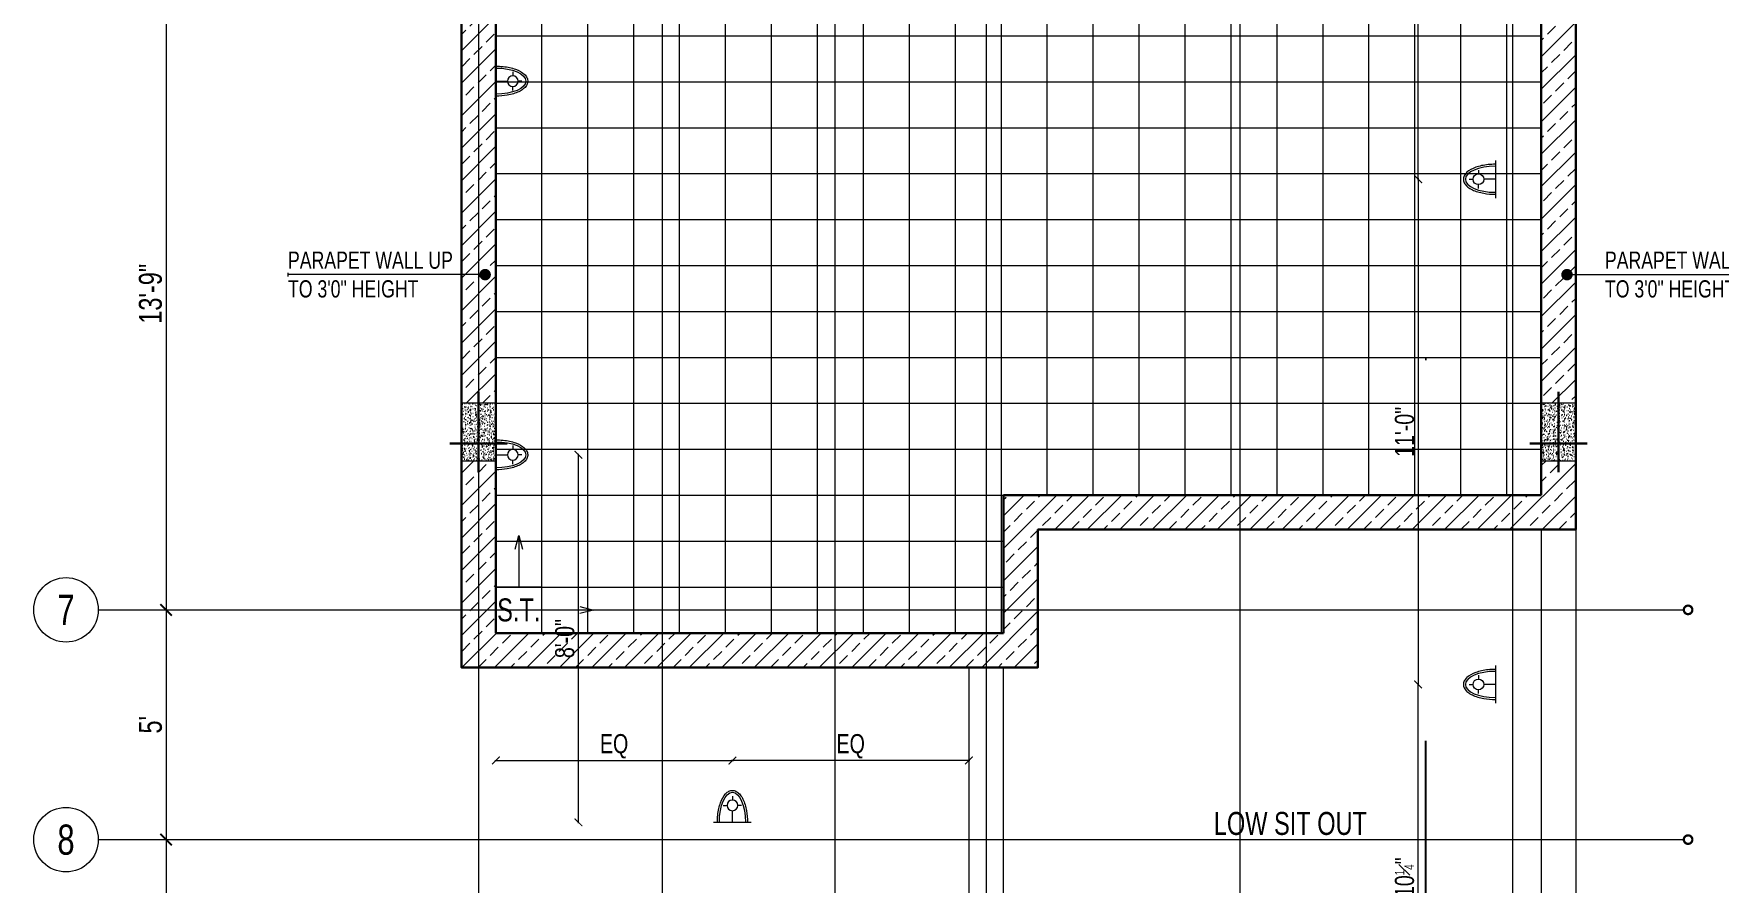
# Model space of a CAD drawing. Header units: inches. Extents: x 3365147 to 3374664, y 1380917 to 1384908.
# Drawn here: x 3371590.1 to 3372030.2, y 1381439.7 to 1381661.7 of the extents above; entities that cross this region are included whole.
import ezdxf
from ezdxf.enums import TextEntityAlignment as Align

# ---------------------------------------------------------------- set-up
doc = ezdxf.new("R2010")
doc.units = ezdxf.units.IN
doc.header["$LTSCALE"] = 18
doc.header["$MEASUREMENT"] = 0
doc.header["$PDSIZE"] = -1
for name, pattern in [('CENTER', [50.79999999999998, 31.75, -6.349999999999998, 6.349999999999998, -6.349999999999998]), ('CONTINOUS', [0]), ('DASHDOT', [1, 0.5, -0.25, 0, -0.25])]:
    doc.linetypes.add(name, pattern=pattern)
for name, color, linetype, lineweight in [('COLUMN-00 _BC', 1, 'Continuous', 20), ('COLUMN-00 CENTER LINE_BC', 5, 'Continuous', 30), ('COLUMN-00 HATCH_BC', 4, 'Continuous', 9), ('COLUMN-GRID LINE DIM__BC', 3, 'Continuous', 15), ('DETAIL-SECTION-00_BC', 2, 'DASHDOT', 25), ('ELECTRICAL-DIM_BC', 20, 'Continuous', 9), ('ELECTRICAL-WALL-POINTS-00_BC', 20, 'Continuous', 20), ('ELECTRICAL-WALL-POINTS-01_BC', 136, 'Continuous', 9), ('ELECTRICAL-WALL-POINTS-02_BC', 21, 'Continuous', 5), ('GRID LINE-00_BC', 9, 'CENTER', 9), ('GRID LINE-TEXT BORDER_BC', 4, 'CONTINOUS', 15), ('GRID LINE-TEXT_BC', 2, 'CONTINOUS', 15), ('INTERIOR-FLOORING TILE-04_BC', 199, 'Continuous', 13), ('TEXT-02 _BC', 3, 'CONTINOUS', 18), ('TEXT-02_ARROW_BC', 4, 'Continuous', 13), ('TILE-START POINT ARROW-01_BC', 4, 'CONTINOUS', 13), ('TILE-START POINT TEXT-01_BC', 2, 'CONTINOUS', 18), ('WALL-00_BC', 7, 'Continuous', 30), ('WALL-06_BC', 9, 'Continuous', 9), ('WALL-PARAPET HATCH_BC', 4, 'Continuous', 5)]:
    doc.layers.add(name, color=color, linetype=linetype, lineweight=lineweight)
doc.styles.add('BC-WALL_DIM', font='swisscl.ttf')
doc.styles.add('DIM_BC', font='swisscl.ttf')
doc.styles.add('WD Room text', font='swisscl.ttf')
doc.dimstyles.new('BC-WALL_DIM-02', dxfattribs={"dimtxt": 4, "dimasz": 2, "dimexe": 4.5, "dimexo": 0, "dimgap": 1, "dimtad": 1, "dimdec": 4, "dimzin": 3, "dimdsep": 46, "dimlunit": 4, "dimtxsty": 'BC-WALL_DIM', "dimblk": 'ARCHTICK', "dimcen": 0.0625, "dimdle": 0.25, "dimse1": 1, "dimse2": 1, "dimclrd": 7, "dimclre": 4, "dimclrt": 256, "dimadec": 0, "dimazin": 0, "dimtfac": 0.5, "dimtdec": 4, "dimtix": 1, "dimtofl": 0, "dimtmove": 2, "dimatfit": 2, "dimfxl": 0, "dimfrac": 1, "dimtolj": 1, "dimtzin": 1, "dimlwd": -1, "dimarcsym": 0})
doc.dimstyles.new('DIM_BC', dxfattribs={"dimtxt": 4, "dimasz": 2, "dimexe": 4.5, "dimexo": 0, "dimgap": 1, "dimtad": 1, "dimdec": 4, "dimzin": 3, "dimdsep": 46, "dimlunit": 4, "dimtxsty": 'DIM_BC', "dimblk": 'ARCHTICK', "dimcen": 0.0625, "dimdle": 0.25, "dimse1": 1, "dimse2": 1, "dimclrd": 7, "dimclre": 4, "dimclrt": 256, "dimadec": 0, "dimazin": 0, "dimtfac": 0.5, "dimtdec": 4, "dimtix": 1, "dimtofl": 0, "dimtmove": 2, "dimatfit": 2, "dimfxl": 0, "dimfrac": 1, "dimtolj": 1, "dimtzin": 1, "dimlwd": -1, "dimarcsym": 0})
doc.dimstyles.new('WALL DIM-02_BC', dxfattribs={"dimtxt": 4, "dimasz": 2, "dimexe": 4.5, "dimexo": 0, "dimgap": 1, "dimtad": 1, "dimdec": 1, "dimzin": 0, "dimdsep": 46, "dimlunit": 4, "dimtxsty": 'BC-WALL_DIM', "dimblk": 'ARCHTICK', "dimcen": 0.0625, "dimdle": 0.25, "dimse1": 1, "dimse2": 1, "dimclrd": 7, "dimclre": 4, "dimclrt": 256, "dimadec": 0, "dimazin": 0, "dimtfac": 0.5, "dimtdec": 1, "dimtix": 1, "dimtofl": 0, "dimtmove": 2, "dimatfit": 2, "dimfxl": 0, "dimfrac": 1, "dimtolj": 1, "dimtzin": 1, "dimlwd": -1, "dimarcsym": 0})
doc.dimstyles.new("Working 10'", dxfattribs={"dimscale": 0.8, "dimtxt": 10, "dimasz": 4.5, "dimexe": 2.5, "dimexo": 3, "dimgap": 1.25, "dimtad": 1, "dimdec": 3, "dimzin": 3, "dimdsep": 46, "dimlunit": 4, "dimtxsty": 'WD Room text', "dimblk": 'ARCHTICK', "dimcen": 0, "dimclrd": 256, "dimclre": 1, "dimadec": 0, "dimazin": 0, "dimtfac": 0.6, "dimtdec": 3, "dimtix": 1, "dimtmove": 2, "dimatfit": 3, "dimfxl": 0, "dimfrac": 1, "dimtolj": 1, "dimtzin": 3, "dimlwd": -1, "dimlwe": -1, "dimarcsym": 0})
pattern_1 = [(45, (0, 0), (-4.242640687119286, 4.242640687119286), []), (45, (4.24264068, 0), (-4.242640687119286, 4.242640687119286), [3, -1.5])]

# ---------------------------------------------------------------- blocks, each defined once
blk = doc.blocks.new('*U633')
at = {"linetype": 'CENTER', "ltscale": 0.1}
blk.add_line((1.110223024625157e-16, 0), (10.51656835569302, 0), dxfattribs=at)
at = {"linetype": 'Continuous', "const_width": 0.015}
blk.add_lwpolyline([(10.51648265753448, 5.724587470723463e-17, 1), (10.57306848771253, 5.724587470723463e-17, 1)], format="xyb", close=True, dxfattribs=at)
at = {"layer": 'GRID LINE-TEXT BORDER_BC'}
blk.add_circle((-0.2141686873997627, 0), 0.2141686873997422, dxfattribs=at)
at = {"layer": 'GRID LINE-TEXT_BC', "style": 'DIM_BC'}
blk.add_attdef('AA', text='', height=0.2, dxfattribs=at).set_placement((-0.2141686873997627, 0), align=Align.MIDDLE_CENTER)
blk = doc.blocks.new('ARCHTICK')
at = {"color": 0, "const_width": 0.15}
blk.add_lwpolyline([(-0.5, -0.5), (0.5, 0.5)], dxfattribs=at)
blk = doc.blocks.new('*D1365')
at = {"layer": 'COLUMN-GRID LINE DIM__BC', "color": 7, "transparency": 16777216}
blk.add_line((3371624.654938514, 1381676.576190056), (3371624.654938514, 1381510.912605471), dxfattribs=at)
at = {"layer": 'Defpoints', "color": 0, "transparency": 16777216}
for p in [(3371654.88832574, 1381676.326190056), (3371624.654938514, 1381511.162605471), (3371654.88832574, 1381511.162605471)]:
    blk.add_point(p, dxfattribs=at)
at = {"layer": 'COLUMN-GRID LINE DIM__BC', "color": 7, "transparency": 16777216, "xscale": 3, "yscale": 3, "zscale": 3}
for p, rotation in [((3371624.654938514, 1381676.326190056), 90), ((3371624.654938514, 1381511.162605471), 270)]:
    blk.add_blockref('ARCHTICK', p, dxfattribs=dict(at, rotation=rotation))
at = {"layer": 'COLUMN-GRID LINE DIM__BC', "transparency": 16777216, "insert": (3371620.582199326, 1381593.744397762), "char_height": 6, "attachment_point": 5, "rotation": 90, "style": 'BC-WALL_DIM'}
blk.add_mtext('\\A1;13\'-9"', dxfattribs=at)
blk = doc.blocks.new('_ArchTick')
at = {"color": 0, "linetype": 'ByBlock', "const_width": 0.15}
blk.add_lwpolyline([(-0.5, -0.5), (0.5, 0.5)], dxfattribs=at)
blk = doc.blocks.new('*D1366')
at = {"layer": 'COLUMN-GRID LINE DIM__BC', "color": 7, "transparency": 16777216}
blk.add_line((3371624.654938514, 1381511.412605471), (3371624.654938514, 1381450.892752365), dxfattribs=at)
at = {"layer": 'Defpoints', "color": 0, "transparency": 16777216}
for p in [(3371654.88832574, 1381511.162605471), (3371624.654938514, 1381451.142752365), (3371654.88832574, 1381451.142752365)]:
    blk.add_point(p, dxfattribs=at)
at = {"layer": 'COLUMN-GRID LINE DIM__BC', "color": 7, "transparency": 16777216, "xscale": 3, "yscale": 3, "zscale": 3}
for p, rotation in [((3371624.654938514, 1381511.162605471), 90), ((3371624.654938514, 1381451.142752365), 270)]:
    blk.add_blockref('ARCHTICK', p, dxfattribs=dict(at, rotation=rotation))
at = {"layer": 'COLUMN-GRID LINE DIM__BC', "transparency": 16777216, "insert": (3371620.59399487, 1381481.152678917), "char_height": 6, "attachment_point": 5, "rotation": 90, "style": 'BC-WALL_DIM'}
blk.add_mtext("\\A1;5'", dxfattribs=at)
blk = doc.blocks.new('*D1367')
at = {"layer": 'COLUMN-GRID LINE DIM__BC', "color": 7, "transparency": 16777216}
blk.add_line((3371624.654938514, 1381451.392752365), (3371624.654938514, 1381282.42401613), dxfattribs=at)
at = {"layer": 'Defpoints', "color": 0, "transparency": 16777216}
for p in [(3371657.690908763, 1381451.142752365), (3371624.654938514, 1381282.67401613), (3371657.690908763, 1381282.67401613)]:
    blk.add_point(p, dxfattribs=at)
at = {"layer": 'COLUMN-GRID LINE DIM__BC', "color": 7, "transparency": 16777216, "xscale": 3, "yscale": 3, "zscale": 3}
for p, rotation in [((3371624.654938514, 1381451.142752365), 90), ((3371624.654938514, 1381282.67401613), 270)]:
    blk.add_blockref('ARCHTICK', p, dxfattribs=dict(at, rotation=rotation))
at = {"layer": 'COLUMN-GRID LINE DIM__BC', "transparency": 16777216, "insert": (3371620.582199326, 1381366.908384246), "char_height": 6, "attachment_point": 5, "rotation": 90, "style": 'BC-WALL_DIM'}
blk.add_mtext('\\A1;14\'-0{\\H0.5x;\\S1#2;}"', dxfattribs=at)
blk = doc.blocks.new('*U471')
at = {"linetype": 'CENTER', "ltscale": 0.1}
blk.add_line((1.110223024625157e-16, 0), (10.51656835569302, 0), dxfattribs=at)
at = {"linetype": 'Continuous', "const_width": 0.015}
blk.add_lwpolyline([(10.51648265753448, 5.724587470723463e-17, 1), (10.57306848771253, 5.724587470723463e-17, 1)], format="xyb", close=True, dxfattribs=at)
at = {"layer": 'GRID LINE-TEXT BORDER_BC'}
blk.add_circle((-0.2141686873997627, 0), 0.2141686873997422, dxfattribs=at)
at = {"layer": 'GRID LINE-TEXT_BC', "style": 'DIM_BC'}
blk.add_attdef('AA', text='', height=0.2, dxfattribs=at).set_placement((-0.2141686873997627, 0), align=Align.MIDDLE_CENTER)
blk = doc.blocks.new('*U436')
at = {"linetype": 'CENTER', "ltscale": 0.1}
blk.add_line((1.110223024625157e-16, 0), (25.47780267974587, 0), dxfattribs=at)
at = {"layer": 'GRID LINE-TEXT_BC', "style": 'DIM_BC'}
blk.add_attdef('AA', text='', height=0.2, rotation=90.0000000000445, dxfattribs=at).set_placement((-0.2141686873997627, 0), align=Align.MIDDLE_CENTER)
blk = doc.blocks.new('*U623')
at = {"linetype": 'CENTER', "ltscale": 0.1}
blk.add_line((1.110223024625157e-16, 0), (25.47780267974587, 0), dxfattribs=at)
at = {"layer": 'GRID LINE-TEXT_BC', "style": 'DIM_BC'}
blk.add_attdef('AA', text='', height=0.2, rotation=90.0000000000445, dxfattribs=at).set_placement((-0.2141686873997627, 0), align=Align.MIDDLE_CENTER)
blk = doc.blocks.new('*U618')
at = {"linetype": 'CENTER', "ltscale": 0.1}
blk.add_line((1.110223024625157e-16, 0), (25.47780267974587, 0), dxfattribs=at)
at = {"layer": 'GRID LINE-TEXT_BC', "style": 'DIM_BC'}
blk.add_attdef('AA', text='', height=0.2, rotation=90.0000000000445, dxfattribs=at).set_placement((-0.2141686873997627, 0), align=Align.MIDDLE_CENTER)
blk = doc.blocks.new('*U613')
at = {"linetype": 'CENTER', "ltscale": 0.1}
blk.add_line((1.110223024625157e-16, 0), (25.47780267974587, 0), dxfattribs=at)
at = {"layer": 'GRID LINE-TEXT_BC', "style": 'DIM_BC'}
blk.add_attdef('AA', text='', height=0.2, rotation=90.0000000000445, dxfattribs=at).set_placement((-0.2141686873997627, 0), align=Align.MIDDLE_CENTER)
blk = doc.blocks.new('*U608')
at = {"linetype": 'CENTER', "ltscale": 0.1}
blk.add_line((1.110223024625157e-16, 0), (25.47780267974587, 0), dxfattribs=at)
at = {"layer": 'GRID LINE-TEXT_BC', "style": 'DIM_BC'}
blk.add_attdef('AA', text='', height=0.2, rotation=90.0000000000445, dxfattribs=at).set_placement((-0.2141686873997627, 0), align=Align.MIDDLE_CENTER)
blk = doc.blocks.new('*U603')
at = {"linetype": 'CENTER', "ltscale": 0.1}
blk.add_line((1.110223024625157e-16, 0), (25.47780267974587, 0), dxfattribs=at)
at = {"layer": 'GRID LINE-TEXT_BC', "style": 'DIM_BC'}
blk.add_attdef('AA', text='', height=0.2, rotation=90.0000000000445, dxfattribs=at).set_placement((-0.2141686873997627, 0), align=Align.MIDDLE_CENTER)
blk = doc.blocks.new('EW-COMPOUND WALL LIGHT_BC')
blk.add_line((9.112710586123285e-13, 0), (-4.529709940470639e-13, 3.023274702813069))
at = {"ltscale": 20}
blk.add_line((4.927180831857994, -2.282618538629322e-13), (-4.927180831858051, -2.273736754432321e-13), dxfattribs=at)
blk.add_circle((-5.666578317686799e-13, 4.42327470281316), 1.39999999999998)
blk.add_open_spline([(3.919422597587028, -4.934149027150708e-16), (3.919422597587028, 0.6384450161248356), (3.886240571498452, 1.276851265010431), (3.69707317533407, 3.068895585618411), (3.45808804819693, 4.178167057647556), (2.780900254802433, 6.080079498354417), (2.346086102663083, 6.873572735011075), (1.540509031184819, 7.740001427009764), (1.235011323623786, 7.977291703959489), (0.5693319713623007, 8.291135297106669), (0.20740182438945, 8.364119354598778), (-0.5091560258747351, 8.30978772698749), (-0.8580905588945245, 8.184296171254129), (-1.493464031663648, 7.782828061402194), (-1.782766559546293, 7.508424804293635), (-2.308911236789998, 6.842002567723537), (-2.54619495492778, 6.449110309078345), (-3.161279140388435, 5.160337164038982), (-3.470162470466756, 4.12922174549638), (-3.833694994223807, 2.046450713189454), (-3.919422597587028, 1.023430174657857), (-3.919422597587028, 1.480244708145212e-15)], degree=3, knots=[1.570796326794897, 1.570796326794897, 1.570796326794897, 1.570796326794897, 1.808479811528694, 1.808479811528694, 2.255914330366457, 2.255914330366457, 2.70334884920422, 2.70334884920422, 2.93898368553105, 2.93898368553105, 3.174618521857881, 3.174618521857881, 3.410253358184711, 3.410253358184711, 3.645888194511541, 3.645888194511541, 3.881523030838371, 3.881523030838371, 4.331381306817332, 4.331381306817332, 4.71238898038469, 4.71238898038469, 4.71238898038469, 4.71238898038469])
at = {"layer": 'ELECTRICAL-WALL-POINTS-01_BC'}
for p, q in [((-2.407758234271567, 4.423274702812705), (-1.400000000000544, 4.42327470281316)), ((1.77635683940025e-15, 6.831032937084274), (-4.529709940470639e-13, 5.823274702813251)), ((2.40775823427032, 4.423274702812703), (1.399999999999411, 4.423274702813158))]:
    blk.add_line(p, q, dxfattribs=at)
at = {"layer": 'ELECTRICAL-WALL-POINTS-02_BC'}
blk.add_ellipse((0, 0), major_axis=(0, -7.838791171355297), ratio=0.4357232391816585, start_param=1.570796326794897, end_param=4.71238898038469, dxfattribs=at)
blk = doc.blocks.new('*D1423')
at = {"layer": 'Defpoints', "color": 0, "transparency": 16777216}
for p in [(3371772.540887954, 1381471.824768122), (3371710.758664683, 1381455.664155995), (3371772.540887954, 1381455.664155995)]:
    blk.add_point(p, dxfattribs=at)
at = {"layer": 'ELECTRICAL-DIM_BC', "color": 7, "transparency": 16777216}
blk.add_line((3371710.508664683, 1381471.824768122), (3371772.790887954, 1381471.824768122), dxfattribs=at)
at = {"layer": 'ELECTRICAL-DIM_BC', "color": 7, "transparency": 16777216, "xscale": 2, "yscale": 2, "zscale": 2, "rotation": 180}
blk.add_blockref('ARCHTICK', (3371710.758664683, 1381471.824768122), dxfattribs=at)
at = {"layer": 'ELECTRICAL-DIM_BC', "color": 7, "transparency": 16777216, "xscale": 2, "yscale": 2, "zscale": 2}
blk.add_blockref('ARCHTICK', (3371772.540887954, 1381471.824768122), dxfattribs=at)
at = {"layer": 'ELECTRICAL-DIM_BC', "transparency": 16777216, "insert": (3371741.649776318, 1381475.52463706), "char_height": 5, "attachment_point": 5, "style": 'BC-WALL_DIM'}
blk.add_mtext('\\A1;EQ', dxfattribs=at)
blk = doc.blocks.new('*D1424')
at = {"layer": 'Defpoints', "color": 0, "transparency": 16777216}
for p in [(3371772.540887954, 1381471.824768122), (3371772.540887954, 1381455.664155995), (3371834.323111225, 1381455.664155995)]:
    blk.add_point(p, dxfattribs=at)
at = {"layer": 'ELECTRICAL-DIM_BC', "color": 7, "transparency": 16777216}
blk.add_line((3371834.573111225, 1381471.824768122), (3371772.290887954, 1381471.824768122), dxfattribs=at)
at = {"layer": 'ELECTRICAL-DIM_BC', "color": 7, "transparency": 16777216, "xscale": 2, "yscale": 2, "zscale": 2, "rotation": 180}
blk.add_blockref('ARCHTICK', (3371772.540887954, 1381471.824768122), dxfattribs=at)
at = {"layer": 'ELECTRICAL-DIM_BC', "color": 7, "transparency": 16777216, "xscale": 2, "yscale": 2, "zscale": 2}
blk.add_blockref('ARCHTICK', (3371834.323111225, 1381471.824768122), dxfattribs=at)
at = {"layer": 'ELECTRICAL-DIM_BC', "transparency": 16777216, "insert": (3371803.431999589, 1381475.52463706), "char_height": 5, "attachment_point": 5, "style": 'BC-WALL_DIM'}
blk.add_mtext('\\A1;EQ', dxfattribs=at)
blk = doc.blocks.new('*D1425')
at = {"layer": 'Defpoints', "color": 0, "transparency": 16777216}
for p in [(3371710.758664683, 1381551.6654947), (3371732.339715359, 1381551.6654947), (3371710.758664684, 1381455.664155995)]:
    blk.add_point(p, dxfattribs=at)
at = {"layer": 'ELECTRICAL-DIM_BC', "color": 7, "transparency": 16777216}
blk.add_line((3371732.339715359, 1381455.414155995), (3371732.339715359, 1381551.9154947), dxfattribs=at)
at = {"layer": 'ELECTRICAL-DIM_BC', "color": 7, "transparency": 16777216, "xscale": 2, "yscale": 2, "zscale": 2}
for p, rotation in [((3371732.339715359, 1381551.6654947), 90), ((3371732.339715359, 1381455.664155995), 270)]:
    blk.add_blockref('ARCHTICK', p, dxfattribs=dict(at, rotation=rotation))
at = {"layer": 'ELECTRICAL-DIM_BC', "transparency": 16777216, "insert": (3371728.779099369, 1381503.664825347), "char_height": 5, "attachment_point": 5, "rotation": 90, "style": 'BC-WALL_DIM'}
blk.add_mtext('\\A1;8\'-0"', dxfattribs=at)
blk = doc.blocks.new('*D1427')
at = {"layer": 'Defpoints', "color": 0, "transparency": 16777216}
for p in [(3371951.618455506, 1381491.688579951), (3371971.77520729, 1381491.688579951), (3371971.778635262, 1381385.414155997)]:
    blk.add_point(p, dxfattribs=at)
at = {"layer": 'ELECTRICAL-DIM_BC', "color": 7, "transparency": 16777216}
blk.add_line((3371951.618455506, 1381385.164155997), (3371951.618455506, 1381491.938579951), dxfattribs=at)
at = {"layer": 'ELECTRICAL-DIM_BC', "color": 7, "transparency": 16777216, "xscale": 2, "yscale": 2, "zscale": 2}
for p, rotation in [((3371951.618455506, 1381491.688579951), 90), ((3371951.618455506, 1381385.414155997), 270)]:
    blk.add_blockref('ARCHTICK', p, dxfattribs=dict(at, rotation=rotation))
at = {"layer": 'ELECTRICAL-DIM_BC', "transparency": 16777216, "insert": (3371948.057839516, 1381438.551367973), "char_height": 5, "attachment_point": 5, "rotation": 90, "style": 'BC-WALL_DIM'}
blk.add_mtext('\\A1;8\'-10{\\H0.5x;\\S1#4;}"', dxfattribs=at)
blk = doc.blocks.new('*D1428')
at = {"layer": 'Defpoints', "color": 0, "transparency": 16777216}
for p in [(3371951.618455512, 1381767.661286374), (3371971.773027271, 1381767.661286374), (3371971.773027271, 1381623.661286374)]:
    blk.add_point(p, dxfattribs=at)
at = {"layer": 'ELECTRICAL-DIM_BC', "color": 7, "transparency": 16777216}
blk.add_line((3371951.618455512, 1381623.411286374), (3371951.618455512, 1381767.911286374), dxfattribs=at)
at = {"layer": 'ELECTRICAL-DIM_BC', "color": 7, "transparency": 16777216, "xscale": 2, "yscale": 2, "zscale": 2}
for p, rotation in [((3371951.618455512, 1381767.661286374), 90), ((3371951.618455512, 1381623.661286374), 270)]:
    blk.add_blockref('ARCHTICK', p, dxfattribs=dict(at, rotation=rotation))
at = {"layer": 'ELECTRICAL-DIM_BC', "transparency": 16777216, "insert": (3371948.057839522, 1381695.661286373), "char_height": 5, "attachment_point": 5, "rotation": 90, "style": 'BC-WALL_DIM'}
blk.add_mtext('\\A1;12\'-0"', dxfattribs=at)
blk = doc.blocks.new('*D1875')
at = {"layer": 'Defpoints', "color": 0, "transparency": 16777216}
for p in [(3371971.770895781, 1381623.661286374), (3371951.618455512, 1381491.688579951), (3371971.77520729, 1381491.688579951)]:
    blk.add_point(p, dxfattribs=at)
at = {"layer": 'ELECTRICAL-DIM_BC', "color": 7, "transparency": 16777216}
blk.add_line((3371951.618455512, 1381623.911286374), (3371951.618455512, 1381491.438579951), dxfattribs=at)
at = {"layer": 'ELECTRICAL-DIM_BC', "color": 7, "transparency": 16777216, "xscale": 2, "yscale": 2, "zscale": 2}
for p, rotation in [((3371951.618455512, 1381623.661286374), 90), ((3371951.618455512, 1381491.688579951), 270)]:
    blk.add_blockref('ARCHTICK', p, dxfattribs=dict(at, rotation=rotation))
at = {"layer": 'ELECTRICAL-DIM_BC', "transparency": 16777216, "insert": (3371948.057839522, 1381557.674933162), "char_height": 5, "attachment_point": 5, "rotation": 90, "style": 'BC-WALL_DIM'}
blk.add_mtext('\\A1;11\'-0"', dxfattribs=at)
blk = doc.blocks.new('*U1335')
at = {"transparency": 33554687}
blk.add_line((0, 0), (44.39532952226315, 0), dxfattribs=at)
at = {"linetype": 'CONTINOUS', "transparency": 33554687, "style": 'DIM_BC'}
for tag, rotation, p in [('1', 269.9999999999997, (-1.804112415015879e-16, -0.317633352561371)), ('2', 269.9999999999988, (44.39532952226315, -0.2869649384067169))]:
    blk.add_attdef(tag, text='', height=0.2, rotation=rotation, dxfattribs=at).set_placement(p, align=Align.MIDDLE_CENTER)
blk = doc.blocks.new('*U477')
at = {"layer": 'COLUMN-00 HATCH_BC'}
h = blk.add_hatch(dxfattribs=at)
h.set_pattern_fill('AR-CONC', color=256, scale=0.25)
h.set_pattern_definition([(49.99999999999999, (-2.582294090840695e-06, 5.996753859275486), (1.793150456501884, -0.1568803374564878), [0.1875, -2.0625]), (355, (-2.582294090840695e-06, 5.996753859275486), (-0.3468783340325, 1.88048033425003), [0.15, -1.65]), (100.45144446, (0.1494266202059092, 5.983680499275486), (1.44627211681778, 1.723599977421574), [0.15935048, -1.75285528]), (46.18420000000002, (-2.582294090840695e-06, 6.496753859275486), (2.668103326678931, -0.4137982019826913), [0.2812499999999999, -3.093749999999999]), (96.63563548999993, (0.2223392802059092, 6.462270591775487), (2.336654864185571, 2.435296501936376), [0.239025855, -2.629284399999999]), (351.1841639899999, (-2.582294090840695e-06, 6.496753859275486), (2.336654862636933, 2.435296500674975), [0.225, -2.4750000025]), (21, (0.2499974177059092, 6.371753859275486), (1.492267630296154, -1.006547226663347), [0.1875, -2.0625]), (326.0000000000001, (0.2499974177059092, 6.371753859275486), (0.6082883298039543, 1.812875112617133), [0.15, -1.65]), (71.45144474, (0.3743530527059091, 6.287874924275486), (2.100555941824928, 0.8063278820158846), [0.159350475, -1.75285528]), (37.50000000000001, (-2.582294090840695e-06, 5.996753859275486), (0.03039963829322667, 0.8322346345782787), [0, -1.63, 0, -1.675, 0, -1.65625]), (7.499999999999999, (-2.582294090840695e-06, 5.996753859275486), (0.6576738436053715, 0.9860292797059006), [0, -0.955, 0, -1.5925, 0, -0.63125]), (327.5, (-0.5575025822940909, 5.996753859275486), (1.334556090431023, -0.0563871793359495), [0, -0.625, 0, -1.95, 0, -2.5875]), (317.5, (-0.8075025822940909, 5.996753859275486), (1.457965423355966, 0.2502624558307941), [0, -0.8125, 0, -1.295, 0, -1.8375])])
h.paths.add_polyline_path([(-4.500002582668346, -4.50162307042774), (4.499997417331654, -4.501623070467758), (4.500000000374255, 10.49837692970323), (-4.499999999625745, 10.49837692974324)])
blk.add_lwpolyline([(-4.500002582668346, -4.50162307042774), (4.499997417331654, -4.501623070467758), (4.500000000374255, 10.49837692970323), (-4.499999999625745, 10.49837692974324)], close=True)
at = {"layer": 'COLUMN-00 CENTER LINE_BC'}
for p, q in [((-2.582668346176685e-06, -7.501623070409551), (3.742553359895269e-10, 13.49837692976143)), ((-7.5, -1.818989403545856e-11), (7.5, -5.820766091346741e-11))]:
    blk.add_line(p, q, dxfattribs=at)
blk = doc.blocks.new('*U479')
at = {"layer": 'COLUMN-00 HATCH_BC'}
h = blk.add_hatch(dxfattribs=at)
h.set_pattern_fill('AR-CONC', color=256, scale=0.25)
h.set_pattern_definition([(49.99999999999999, (2.588408843262613e-06, 5.996753859275486), (1.793150456501884, -0.1568803374564878), [0.1875, -2.0625]), (355, (2.588408843262613e-06, 5.996753859275486), (-0.3468783340325, 1.88048033425003), [0.15, -1.65]), (100.45144446, (0.1494317909088432, 5.983680499275486), (1.44627211681778, 1.723599977421574), [0.15935048, -1.75285528]), (46.18420000000002, (2.588408843262613e-06, 6.496753859275486), (2.668103326678931, -0.4137982019826913), [0.2812499999999997, -3.093749999999997]), (96.63563548999993, (0.2223444509088432, 6.462270591775487), (2.336654864185571, 2.435296501936376), [0.239025855, -2.629284399999999]), (351.1841639899999, (2.588408843262613e-06, 6.496753859275486), (2.336654862636933, 2.435296500674975), [0.225, -2.4750000025]), (21, (0.2500025884088437, 6.371753859275486), (1.492267630296154, -1.006547226663347), [0.1875, -2.0625]), (326.0000000000001, (0.2500025884088437, 6.371753859275486), (0.6082883298039543, 1.812875112617133), [0.15, -1.65]), (71.45144474, (0.3743582234088434, 6.287874924275486), (2.100555941824928, 0.8063278820158846), [0.159350475, -1.75285528]), (37.50000000000001, (2.588408843262613e-06, 5.996753859275486), (0.03039963829322667, 0.8322346345782787), [0, -1.63, 0, -1.675, 0, -1.65625]), (7.499999999999999, (2.588408843262613e-06, 5.996753859275486), (0.6576738436053715, 0.9860292797059006), [0, -0.955, 0, -1.5925, 0, -0.63125]), (327.5, (-0.5574974115911566, 5.996753859275486), (1.334556090431023, -0.0563871793359495), [0, -0.625, 0, -1.95, 0, -2.5875]), (317.5, (-0.8074974115911566, 5.996753859275486), (1.457965423355966, 0.2502624558307941), [0, -0.8125, 0, -1.295, 0, -1.8375])])
h.paths.add_polyline_path([(-4.499999997316879, -4.50162307042774), (4.500000002683121, -4.501623070467758), (4.500002585725722, 10.49837692970323), (-4.499997414274278, 10.49837692974324)])
blk.add_lwpolyline([(-4.499999997316879, -4.50162307042774), (4.500000002683121, -4.501623070467758), (4.500002585725722, 10.49837692970323), (-4.499997414274278, 10.49837692974324)], close=True)
at = {"layer": 'COLUMN-00 CENTER LINE_BC'}
for p, q in [((-2.582668346176685e-06, -7.501623070409551), (3.742553359895269e-10, 13.49837692976143)), ((-7.499997414648533, -1.818989403545856e-11), (7.500002585351467, -5.820766091346741e-11))]:
    blk.add_line(p, q, dxfattribs=at)

msp = doc.modelspace()

# ---------------------------------------------------------------- hatches: boundary and pattern name
at = {"layer": 'INTERIOR-FLOORING TILE-04_BC'}
h = msp.add_hatch(dxfattribs=at)
h.set_pattern_fill('_USER', color=256, scale=12, double=1, pattern_type=0)
h.set_pattern_definition([(0, (3371710.758677919, 1381505.116878644), (0, 12), []), (90, (3371710.758677919, 1381505.116878644), (-12, 7.347880794884119e-16), [])])
h.paths.add_polyline_path([(3371710.758677919, 1381505.116878644), (3371710.758993553, 1381719.771271734), (3371777.519891329, 1381719.771271734), (3371777.519891329, 1381881.203610354), (3371849.324734291, 1381881.200527263), (3371849.323111224, 1381890.227948932), (3371843.322064317, 1381890.227986994), (3371843.32305343, 1382046.175316334), (3371912.508667266, 1382046.175316334), (3371912.508667266, 1382026.675316337), (3371941.281277726, 1382026.675316337), (3371941.281277726, 1382035.675316337), (3371971.281277725, 1382035.675316337), (3371971.281277725, 1382026.702740584), (3371983.758661135, 1382026.675316337), (3371983.758667265, 1381541.136740655), (3371843.323108902, 1381541.136740655), (3371843.323108902, 1381505.116878644)])
at = {"layer": 'WALL-PARAPET HATCH_BC'}
h = msp.add_hatch(dxfattribs=at)
h.set_pattern_fill('ANSI33', color=256, scale=24)
h.set_pattern_definition(pattern_1)
h.paths.add_polyline_path([(3371710.758986978, 1381715.300316032), (3371701.758986978, 1381715.300316032), (3371701.75876617, 1381565.13348561), (3371710.758766169, 1381565.13348561)])
h = msp.add_hatch(dxfattribs=at)
h.set_pattern_fill('ANSI33', color=256, scale=24)
h.set_pattern_definition([(45, (12, 0), (-4.242640687119286, 4.242640687119286), []), (45, (16.24264068, 0), (-4.242640687119286, 4.242640687119286), [3, -1.5])])
h.paths.add_polyline_path([(3371992.758667266, 1381709.300316335), (3371983.758667266, 1381709.300316335), (3371983.758667265, 1381565.13348561), (3371992.758667265, 1381565.13348561)])
h = msp.add_hatch(dxfattribs=at)
h.set_pattern_fill('ANSI33', color=256, scale=24)
h.set_pattern_definition(pattern_1)
h.paths.add_polyline_path([(3371852.323108903, 1381532.136731748), (3371992.758667265, 1381532.136741645), (3371992.758667265, 1381550.13348561), (3371983.758667265, 1381550.13348561), (3371983.758667265, 1381541.136740655), (3371843.323108903, 1381541.136730758), (3371843.323108903, 1381505.116878644), (3371710.758677919, 1381505.116878644), (3371710.758744113, 1381550.13348561), (3371701.758744113, 1381550.13348561), (3371701.758664686, 1381496.116878644), (3371852.323108903, 1381496.116878644)])

# ---------------------------------------------------------------- linework, layer by layer
at = {"layer": 'INTERIOR-FLOORING TILE-04_BC'}
msp.add_lwpolyline([(3371710.758677919, 1381505.116878644), (3371710.758993553, 1381719.771271734), (3371777.519891329, 1381719.771271734), (3371777.519891329, 1381881.203610354), (3371849.324734291, 1381881.200527263), (3371849.323111224, 1381890.227948932), (3371849.323111224, 1381890.227948932), (3371843.322064317, 1381890.227986994), (3371843.32305343, 1382046.175316334), (3371912.508667266, 1382046.175316334), (3371912.508667266, 1382026.675316337), (3371941.281277726, 1382026.675316337), (3371941.281277726, 1382035.675316337), (3371971.281277725, 1382035.675316337), (3371971.281277725, 1382026.702740584), (3371983.758661135, 1382026.675316337), (3371983.758667265, 1381541.136740655), (3371843.323108902, 1381541.136740655), (3371843.323108902, 1381505.116878644), (3371710.75867792, 1381505.11707357)], dxfattribs=at)
msp.add_lwpolyline([(3371710.758677919, 1381505.116878644), (3371722.758677919, 1381505.116878644), (3371722.758677919, 1381517.116878644), (3371710.758677919, 1381517.116878644)], close=True, dxfattribs=at)
at = {"layer": 'TEXT-02_ARROW_BC'}
msp.add_line((3371656.492087531, 1381598.246949425), (3371656.492087531, 1381599.246949425), dxfattribs=at)
at = {"layer": 'WALL-00_BC'}
for p, q in [((3371983.758667265, 1381541.136740655), (3371983.758667267, 1382026.675316337)), ((3371710.75923089, 1381881.178891952), (3371710.758677919, 1381505.116878644)), ((3371843.323108903, 1381541.136730758), (3371983.758667265, 1381541.136740655)), ((3371843.323108903, 1381505.116878644), (3371843.323108903, 1381541.136730758)), ((3371710.758677919, 1381505.116878644), (3371843.323108903, 1381505.116878644))]:
    msp.add_line(p, q, dxfattribs=at)
msp.add_lwpolyline([(3371941.281277725, 1382035.675316337), (3371921.508667266, 1382035.675316337), (3371921.508667266, 1382055.175316334), (3371834.323110513, 1382055.175316334), (3371834.322064317, 1381890.227948931), (3371701.759244119, 1381890.175319534), (3371701.758664686, 1381496.116878644), (3371852.323108903, 1381496.116878644), (3371852.323108903, 1381532.136731748), (3371992.758667265, 1381532.136741645), (3371992.758667267, 1382035.675316337), (3371971.281277725, 1382035.675316337)], dxfattribs=at)
at = {"layer": 'WALL-06_BC'}
for p, q in [((3371983.758667251, 1381532.136731748), (3371983.758667251, 1381327.023150219)), ((3371992.758667251, 1381532.136731748), (3371992.758667251, 1381327.023150219)), ((3371834.323113808, 1381327.02315022), (3371834.323113808, 1381496.116878644)), ((3371843.323113808, 1381327.02315022), (3371843.323113808, 1381496.116878644))]:
    msp.add_line(p, q, dxfattribs=at)

# ---------------------------------------------------------------- block references
at = {"layer": 'COLUMN-00 _BC', "transparency": 33554687}
for name, p in [('*U479', (3371706.258664683, 1381554.63510868)), ('*U477', (3371988.258662099, 1381554.635108681))]:
    msp.add_blockref(name, p, dxfattribs=at)
at = {"layer": 'DETAIL-SECTION-00_BC', "transparency": 33554687, "xscale": 22.14566929133859, "yscale": 22.14566929133859, "zscale": 22.14566929133859, "rotation": 90}
msp.add_blockref('*U1335', (3371953.634787391, 1381277.665617635), dxfattribs=at)
at = {"layer": 'ELECTRICAL-WALL-POINTS-00_BC', "color": 4, "transparency": 33554687, "xscale": -1, "rotation": 270}
for p in [(3371710.758664682, 1381649.293029873), (3371710.758664682, 1381551.6654947)]:
    msp.add_blockref('EW-COMPOUND WALL LIGHT_BC', p, dxfattribs=at)
at = {"layer": 'ELECTRICAL-WALL-POINTS-00_BC', "color": 4, "transparency": 33554687, "rotation": 90.00000000000001}
for p in [(3371971.773027269, 1381623.661286374), (3371971.773027269, 1381491.688579951)]:
    msp.add_blockref('EW-COMPOUND WALL LIGHT_BC', p, dxfattribs=at)
at = {"layer": 'ELECTRICAL-WALL-POINTS-00_BC', "color": 4, "transparency": 33554687, "xscale": -1}
msp.add_blockref('EW-COMPOUND WALL LIGHT_BC', (3371772.540887954, 1381455.664155995), dxfattribs=at)
at = {"layer": 'GRID LINE-00_BC', "xscale": 39.37007874015748, "yscale": 39.37007874015748, "zscale": 39.37007874015748, "rotation": 270}
for name, p in [('*U436', (3371706.275143441, 1382266.914860132)), ('*U623', (3371754.240277217, 1382266.914860132)), ('*U618', (3371799.258667772, 1382266.914860132)), ('*U613', (3371838.823114314, 1382266.914860132)), ('*U608', (3371905.008667772, 1382266.914860132)), ('*U603', (3371976.258667774, 1382266.914860132))]:
    msp.add_blockref(name, p, dxfattribs=at)
at = {"layer": 'GRID LINE-00_BC', "xscale": 39.37007874015748, "yscale": 39.37007874015748, "zscale": 39.37007874015748}
for name, p, values in [('*U471', (3371606.949991824, 1381511.162605471), {'AA': '7'}), ('*U633', (3371606.949991824, 1381451.142752365), {'AA': '8'})]:
    msp.add_blockref(name, p, dxfattribs=at).add_auto_attribs(values)

# ---------------------------------------------------------------- texts
at = {"layer": 'INTERIOR-FLOORING TILE-04_BC', "insert": (3371917.422286032, 1381450.328397592), "char_height": 6, "attachment_point": 4, "style": 'WD Room text'}
msp.add_mtext('\\pi-19.16383;LOW SIT OUT \\P\\pi-0.94168; ', dxfattribs=at)
at = {"layer": 'TEXT-02 _BC', "char_height": 4.5, "attachment_point": 4, "style": 'DIM_BC'}
for insert in [(3371656.492087531, 1381598.746949425), (3372000.388504451, 1381598.741543415)]:
    msp.add_mtext('PARAPET WALL UP \\PTO 3\'0" HEIGHT', dxfattribs=dict(at, insert=insert))
at = {"layer": 'TILE-START POINT TEXT-01_BC', "insert": (3371716.758670446, 1381511.116877077), "char_height": 6, "attachment_point": 5, "style": 'DIM_BC'}
msp.add_mtext('S.T.', dxfattribs=at)

# ---------------------------------------------------------------- dimensions: what is measured, and where the dimension line sits
at = {"layer": 'COLUMN-GRID LINE DIM__BC', "transparency": 33554687}
for base, p1, p2, picture, middle in [((3371624.654938514, 1381511.162605471), (3371654.888325738, 1381676.326190056), (3371654.888325738, 1381511.162605471), '*D1365', (3371620.582199326, 1381593.744397762)), ((3371624.654938514, 1381451.142752365), (3371654.888325738, 1381511.162605471), (3371654.888325738, 1381451.142752365), '*D1366', (3371620.59399487, 1381481.152678917)), ((3371624.654938514, 1381282.67401613), (3371657.690908761, 1381451.142752365), (3371657.690908761, 1381282.674016129), '*D1367', (3371620.582199326, 1381366.908384246))]:
    dim = msp.add_linear_dim(base=base, p1=p1, p2=p2, angle=90, dimstyle='WALL DIM-02_BC', override={"dimtxt": 6, "dimasz": 3, "dimpost": '\\X', "dimfxl": 72, "dimfxlon": 1, "dimarcsym": 1}, dxfattribs=at)
    dim.commit()
    dim.dimension.update_dxf_attribs({"geometry": picture, "text_midpoint": middle})
at = {"layer": 'ELECTRICAL-DIM_BC', "transparency": 33554687}
for base, p1, p2, angle, picture, middle in [((3371951.618455512, 1381767.661286374), (3371971.773027269, 1381623.661286373), (3371971.773027269, 1381767.661286373), 90, '*D1428', (3371948.057839522, 1381695.661286373)), ((3371951.618455512, 1381491.688579951), (3371971.770895779, 1381623.661286374), (3371971.775207289, 1381491.688579951), 270, '*D1875', (3371948.057839522, 1381557.674933162)), ((3371732.339715359, 1381551.6654947), (3371710.758664683, 1381455.664155995), (3371710.758664682, 1381551.6654947), 90, '*D1425', (3371728.779099369, 1381503.664825347)), ((3371951.618455506, 1381491.688579951), (3371971.77863526, 1381385.414155997), (3371971.775207289, 1381491.688579951), 90, '*D1427', (3371948.057839516, 1381438.551367973))]:
    dim = msp.add_linear_dim(base=base, p1=p1, p2=p2, angle=angle, dimstyle='BC-WALL_DIM-02', override={"dimtxt": 5, "dimpost": '\\X'}, dxfattribs=at)
    dim.commit()
    dim.dimension.update_dxf_attribs({"geometry": picture, "text_midpoint": middle})
dim = msp.add_linear_dim(base=(3371772.540887954, 1381471.824768122), p1=(3371710.758664683, 1381455.664155995), p2=(3371772.540887954, 1381455.664155995), text='EQ', dimstyle='BC-WALL_DIM-02', override={"dimtxt": 5, "dimpost": '\\X'}, dxfattribs=at)
dim.commit()
dim.dimension.update_dxf_attribs({"geometry": '*D1423', "text_midpoint": (3371741.649776318, 1381475.52463706)})
dim = msp.add_linear_dim(base=(3371772.540887954, 1381471.824768122), p1=(3371834.323111225, 1381455.664155995), p2=(3371772.540887954, 1381455.664155995), angle=180, text='EQ', dimstyle='BC-WALL_DIM-02', override={"dimtxt": 5, "dimpost": '\\X'}, dxfattribs=at)
dim.commit()
dim.dimension.update_dxf_attribs({"geometry": '*D1424', "text_midpoint": (3371803.431999589, 1381475.52463706)})

# ---------------------------------------------------------------- leaders
at = {"layer": 'TEXT-02_ARROW_BC'}
for points in [[(3371707.967257085, 1381598.746949425), (3371656.492087531, 1381598.746949425)], [(3371990.482827763, 1381598.741543415), (3372041.957997316, 1381598.741543415)]]:
    msp.add_leader(points, dimstyle='DIM_BC', override={"dimasz": 3, "dimtad": 0, "dimclrd": 256, "dimldrblk": 'Dot', "dimfxl": 0.1, "dimfxlon": 1, "dimarcsym": 1}, dxfattribs=at)
at = {"layer": 'TILE-START POINT ARROW-01_BC'}
for points in [[(3371716.758677919, 1381530.616878644), (3371716.758677919, 1381517.116878644)], [(3371736.258677919, 1381511.116878644), (3371722.758677919, 1381511.116878644)]]:
    msp.add_leader(points, dimstyle="Working 10'", override={"dimclrd": 0, "dimldrblk": 'Open30'}, dxfattribs=at)

doc.saveas('drawing.dxf')
